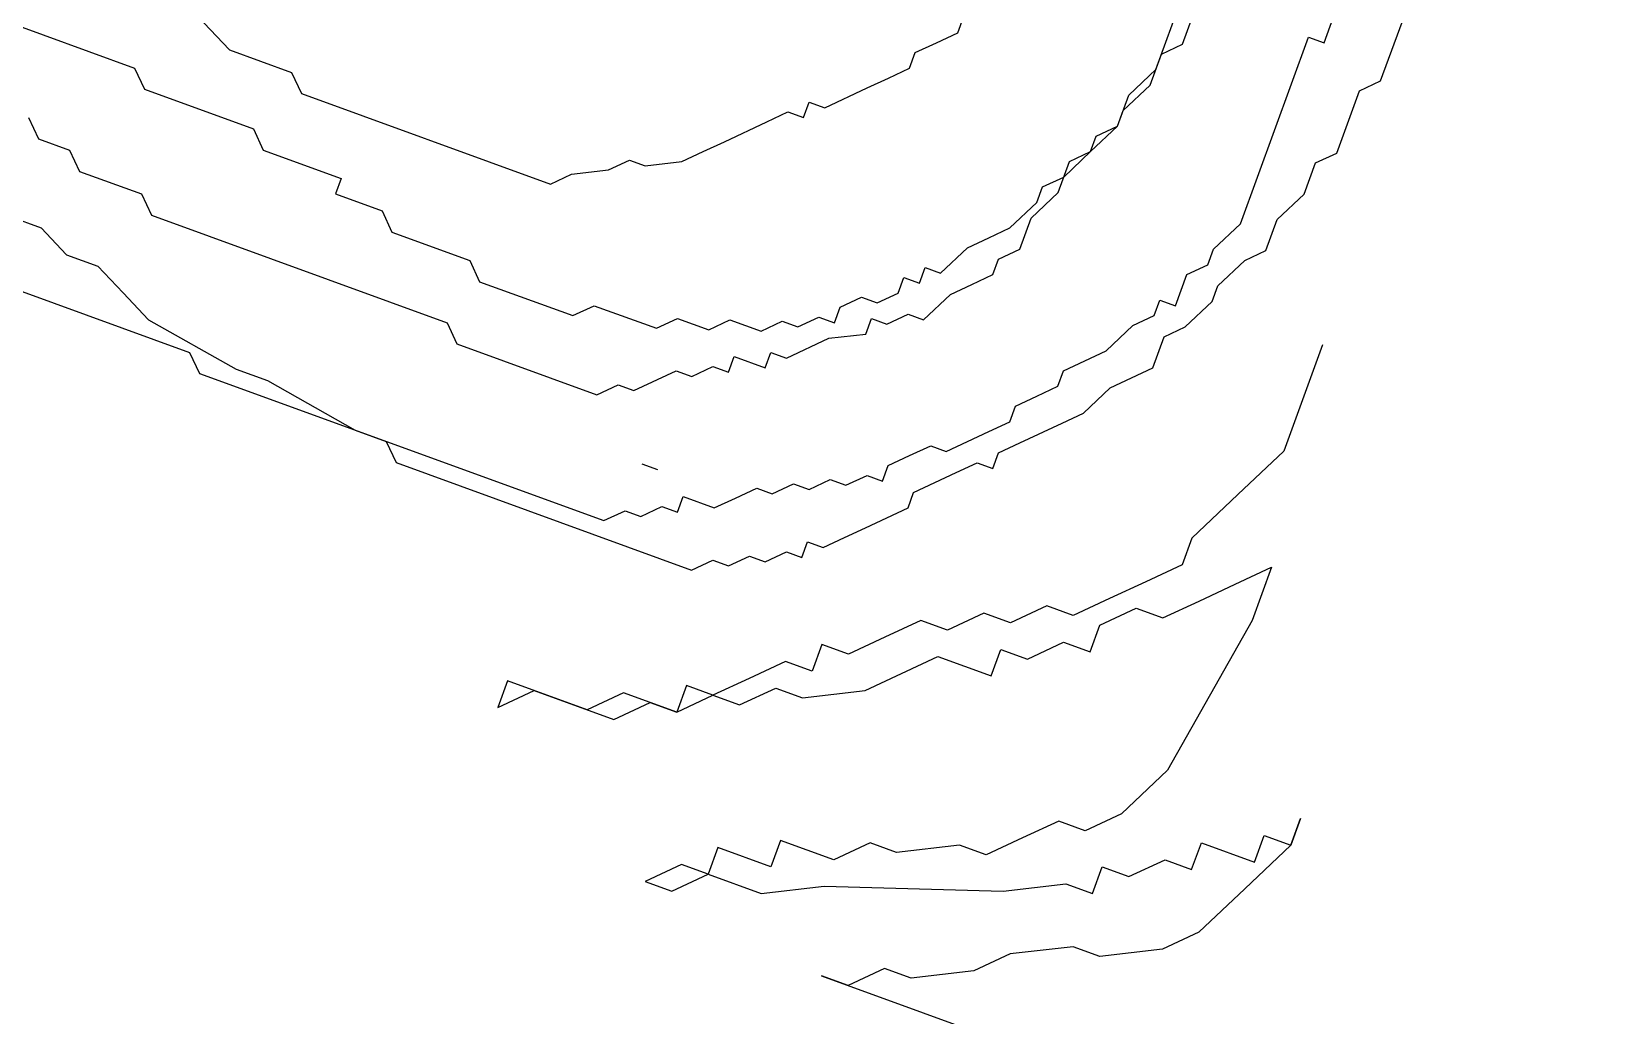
# Model space of a CAD drawing. Header units: inches. Extents: x -50945 to 250244, y -404780 to 18493.
# Drawn here: x 161338 to 161422, y -19941 to -19888.2 of the extents above; entities that cross this region are included whole.
import ezdxf

# ---------------------------------------------------------------- set-up
doc = ezdxf.new("R2010")
doc.units = ezdxf.units.IN
doc.header["$MEASUREMENT"] = 0
doc.layers.add('iGo户型优化', color=7, linetype='Continuous')
doc.layers.add('天棚材质标注', color=2, linetype='Continuous', lineweight=5)

# ---------------------------------------------------------------- blocks, each defined once
blk = doc.blocks.new('fbgb')
at = {"layer": 'iGo户型优化', "color": 1, "ltscale": 100}
for p, q in [((58479.236, -119989.703), (58491.061, -119957.214)), ((58476.209, -119987.659), (58486.518, -119959.334)), ((58467.202, -119989.097), (58471.75, -119976.601)), ((58400.9, -119984.777), (58412.554, -119989.019)), ((58416.264, -119986.596), (58417.626, -119988.035)), ((58456.606, -119987.128), (58456.909, -119986.294)), ((58468.64, -119987.734), (58469.247, -119986.068)), ((58455.47, -119987.658), (58456.606, -119987.128)), ((58471.738, -119997.352), (58475.377, -119987.356)), ((58475.377, -119987.356), (58476.209, -119987.659)), ((58417.626, -119988.035), (58420.955, -119989.247)), ((58454.032, -119989.021), (58454.335, -119988.188)), ((58454.335, -119988.188), (58455.47, -119987.658)), ((58466.898, -119989.93), (58467.505, -119988.264)), ((58467.505, -119988.264), (58468.64, -119987.734)), ((58412.554, -119989.019), (58413.083, -119990.155)), ((58420.955, -119989.247), (58421.485, -119990.383)), ((58452.896, -119989.551), (58454.032, -119989.021)), ((58465.763, -119990.46), (58467.202, -119989.097)), ((58449.489, -119991.141), (58451.76, -119990.081)), ((58451.76, -119990.081), (58452.896, -119989.551)), ((58465.459, -119991.293), (58466.898, -119989.93)), ((58478.1, -119990.234), (58479.236, -119989.703)), ((58413.083, -119990.155), (58418.91, -119992.276)), ((58421.485, -119990.383), (58434.803, -119995.23)), ((58448.354, -119991.671), (58448.657, -119990.838)), ((58448.657, -119990.838), (58449.489, -119991.141)), ((58465.156, -119992.126), (58465.763, -119990.46)), ((58476.887, -119993.566), (58478.1, -119990.234)), ((58406.876, -119991.669), (58407.405, -119992.805)), ((58446.385, -119991.898), (58447.521, -119991.368)), ((58447.521, -119991.368), (58448.354, -119991.671)), ((58465.156, -119992.126), (58465.459, -119991.293)), ((58418.91, -119992.276), (58419.439, -119993.412)), ((58444.114, -119992.959), (58446.385, -119991.898)), ((58463.717, -119993.49), (58465.156, -119992.126)), ((58464.021, -119992.656), (58465.156, -119992.126)), ((58407.405, -119992.805), (58409.07, -119993.411)), ((58409.07, -119993.411), (58409.599, -119994.547)), ((58419.439, -119993.412), (58423.601, -119994.927)), ((58442.979, -119993.489), (58444.114, -119992.959)), ((58463.717, -119993.49), (58464.021, -119992.656)), ((58437.907, -119994.473), (58439.043, -119993.943)), ((58439.043, -119993.943), (58439.875, -119994.246)), ((58439.875, -119994.246), (58441.843, -119994.019)), ((58441.843, -119994.019), (58442.979, -119993.489)), ((58461.975, -119995.686), (58462.582, -119994.02)), ((58462.279, -119994.853), (58463.717, -119993.49)), ((58462.582, -119994.02), (58463.717, -119993.49)), ((58475.145, -119995.762), (58475.752, -119994.096)), ((58475.752, -119994.096), (58476.887, -119993.566)), ((58409.599, -119994.547), (58412.929, -119995.759)), ((58423.601, -119994.927), (58423.298, -119995.76)), ((58434.803, -119995.23), (58435.939, -119994.7)), ((58435.939, -119994.7), (58437.907, -119994.473)), ((58461.143, -119995.383), (58462.279, -119994.853)), ((58412.929, -119995.759), (58413.458, -119996.895)), ((58423.298, -119995.76), (58425.795, -119996.669)), ((58460.537, -119997.049), (58461.975, -119995.686)), ((58460.84, -119996.216), (58461.143, -119995.383)), ((58473.706, -119997.125), (58475.145, -119995.762)), ((58425.795, -119996.669), (58426.325, -119997.805)), ((58459.401, -119997.579), (58460.84, -119996.216)), ((58405.889, -119996.971), (58407.554, -119997.577)), ((58407.554, -119997.577), (58408.915, -119999.016)), ((58413.458, -119996.895), (58429.274, -120002.652)), ((58458.265, -119998.109), (58459.401, -119997.579)), ((58459.93, -119998.715), (58460.537, -119997.049)), ((58470.3, -119998.716), (58471.738, -119997.352)), ((58473.1, -119998.791), (58473.706, -119997.125)), ((58426.325, -119997.805), (58430.487, -119999.32)), ((58457.13, -119998.639), (58458.265, -119998.109)), ((58408.915, -119999.016), (58410.58, -119999.622)), ((58430.487, -119999.32), (58431.016, -120000.456)), ((58455.691, -120000.002), (58457.13, -119998.639)), ((58458.491, -120000.078), (58458.794, -119999.245)), ((58458.794, -119999.245), (58459.93, -119998.715)), ((58469.996, -119999.549), (58470.3, -119998.716)), ((58470.526, -120000.685), (58471.964, -119999.321)), ((58471.964, -119999.321), (58473.1, -119998.791)), ((58410.58, -119999.622), (58411.942, -120001.061)), ((58454.555, -120000.532), (58454.858, -119999.699)), ((58454.858, -119999.699), (58455.691, -120000.002)), ((58457.356, -120000.608), (58458.491, -120000.078)), ((58468.254, -120001.745), (58468.861, -120000.079)), ((58468.861, -120000.079), (58469.996, -119999.549)), ((58406.341, -120000.909), (58415.498, -120004.242)), ((58431.016, -120000.456), (58436.01, -120002.274)), ((58453.42, -120001.063), (58453.723, -120000.229)), ((58453.723, -120000.229), (58454.555, -120000.532)), ((58456.22, -120001.138), (58457.356, -120000.608)), ((58470.222, -120001.518), (58470.526, -120000.685)), ((58411.942, -120001.061), (58413.304, -120002.5)), ((58436.01, -120002.274), (58437.146, -120001.743)), ((58437.146, -120001.743), (58440.476, -120002.955)), ((58450.013, -120002.653), (58450.316, -120001.82)), ((58450.316, -120001.82), (58451.452, -120001.29)), ((58451.452, -120001.29), (58452.284, -120001.593)), ((58452.284, -120001.593), (58453.42, -120001.063)), ((58454.781, -120002.502), (58456.22, -120001.138)), ((58467.119, -120002.275), (58467.422, -120001.442)), ((58467.422, -120001.442), (58468.254, -120001.745)), ((58468.783, -120002.881), (58470.222, -120001.518)), ((58413.304, -120002.5), (58417.995, -120005.151)), ((58429.274, -120002.652), (58429.803, -120003.788)), ((58440.476, -120002.955), (58441.611, -120002.425)), ((58441.611, -120002.425), (58443.276, -120003.031)), ((58443.276, -120003.031), (58444.412, -120002.501)), ((58444.412, -120002.501), (58446.077, -120003.107)), ((58446.077, -120003.107), (58447.212, -120002.577)), ((58447.212, -120002.577), (58448.045, -120002.88)), ((58448.045, -120002.88), (58449.18, -120002.35)), ((58449.18, -120002.35), (58450.013, -120002.653)), ((58451.678, -120003.259), (58451.981, -120002.426)), ((58451.981, -120002.426), (58452.813, -120002.729)), ((58452.813, -120002.729), (58453.949, -120002.199)), ((58453.949, -120002.199), (58454.781, -120002.502)), ((58465.983, -120002.805), (58467.119, -120002.275)), ((58447.438, -120004.546), (58449.709, -120003.486)), ((58449.709, -120003.486), (58451.678, -120003.259)), ((58464.544, -120004.168), (58465.983, -120002.805)), ((58467.041, -120005.077), (58467.648, -120003.411)), ((58467.648, -120003.411), (58468.783, -120002.881)), ((58415.498, -120004.242), (58416.027, -120005.378)), ((58429.803, -120003.788), (58437.295, -120006.515)), ((58446.303, -120005.076), (58446.606, -120004.243)), ((58446.606, -120004.243), (58447.438, -120004.546)), ((58463.409, -120004.698), (58464.544, -120004.168)), ((58476.126, -120003.834), (58474.052, -120009.531)), ((58417.995, -120005.151), (58419.66, -120005.757)), ((58439.263, -120006.288), (58441.534, -120005.227)), ((58441.534, -120005.227), (58442.367, -120005.53)), ((58442.367, -120005.53), (58443.502, -120005)), ((58443.502, -120005), (58444.335, -120005.303)), ((58444.335, -120005.303), (58444.638, -120004.47)), ((58444.638, -120004.47), (58446.303, -120005.076)), ((58461.97, -120006.061), (58462.273, -120005.228)), ((58462.273, -120005.228), (58463.409, -120004.698)), ((58465.906, -120005.607), (58467.041, -120005.077)), ((58416.027, -120005.378), (58437.67, -120013.255)), ((58419.66, -120005.757), (58424.351, -120008.408)), ((58437.295, -120006.515), (58438.43, -120005.985)), ((58438.43, -120005.985), (58439.263, -120006.288)), ((58460.834, -120006.591), (58461.97, -120006.061)), ((58464.77, -120006.137), (58465.906, -120005.607)), ((58459.698, -120007.122), (58460.834, -120006.591)), ((58463.331, -120007.5), (58464.77, -120006.137)), ((58459.395, -120007.955), (58459.698, -120007.122)), ((58462.196, -120008.03), (58463.331, -120007.5)), ((58424.351, -120008.408), (58426.016, -120009.013)), ((58457.124, -120009.015), (58458.26, -120008.485)), ((58458.26, -120008.485), (58459.395, -120007.955)), ((58459.924, -120009.091), (58462.196, -120008.03)), ((58426.016, -120009.013), (58426.545, -120010.149)), ((58454.02, -120009.772), (58455.156, -120009.242)), ((58455.156, -120009.242), (58455.988, -120009.545)), ((58455.988, -120009.545), (58457.124, -120009.015)), ((58458.789, -120009.621), (58459.924, -120009.091)), ((58426.545, -120010.149), (58442.361, -120015.906)), ((58440.547, -120010.529), (58439.715, -120010.226)), ((58452.885, -120010.302), (58454.02, -120009.772)), ((58456.518, -120010.681), (58457.653, -120010.151)), ((58457.653, -120010.151), (58458.486, -120010.454)), ((58458.486, -120010.454), (58458.789, -120009.621)), ((58474.052, -120009.531), (58471.592, -120011.861)), ((58448.645, -120011.589), (58449.781, -120011.059)), ((58449.781, -120011.059), (58450.613, -120011.362)), ((58450.613, -120011.362), (58451.749, -120010.832)), ((58451.749, -120010.832), (58452.581, -120011.135)), ((58452.581, -120011.135), (58452.885, -120010.302)), ((58454.246, -120011.741), (58456.518, -120010.681)), ((58444.709, -120012.044), (58445.845, -120011.514)), ((58445.845, -120011.514), (58446.677, -120011.817)), ((58446.677, -120011.817), (58447.813, -120011.286)), ((58447.813, -120011.286), (58448.645, -120011.589)), ((58453.943, -120012.574), (58454.246, -120011.741)), ((58471.592, -120011.861), (58469.132, -120014.192)), ((58437.67, -120013.255), (58438.805, -120012.725)), ((58438.805, -120012.725), (58439.638, -120013.028)), ((58439.638, -120013.028), (58440.773, -120012.498)), ((58440.773, -120012.498), (58441.606, -120012.801)), ((58441.606, -120012.801), (58441.909, -120011.968)), ((58441.909, -120011.968), (58443.574, -120012.574)), ((58443.574, -120012.574), (58444.709, -120012.044)), ((58452.807, -120013.104), (58453.943, -120012.574)), ((58451.672, -120013.634), (58452.807, -120013.104)), ((58448.265, -120015.225), (58448.568, -120014.392)), ((58448.568, -120014.392), (58449.401, -120014.695)), ((58449.401, -120014.695), (58450.536, -120014.164)), ((58450.536, -120014.164), (58451.672, -120013.634)), ((58469.132, -120014.192), (58468.614, -120015.616)), ((58444.329, -120015.679), (58445.465, -120015.149)), ((58445.465, -120015.149), (58446.297, -120015.452)), ((58446.297, -120015.452), (58447.433, -120014.922)), ((58447.433, -120014.922), (58448.265, -120015.225)), ((58442.361, -120015.906), (58443.496, -120015.376)), ((58443.496, -120015.376), (58444.329, -120015.679)), ((58468.614, -120015.616), (58466.672, -120016.523)), ((58471.46, -120016.652), (58473.402, -120015.746)), ((58473.402, -120015.746), (58472.365, -120018.595)), ((58466.672, -120016.523), (58464.731, -120017.429)), ((58469.519, -120017.559), (58471.46, -120016.652)), ((58461.366, -120017.817), (58459.424, -120018.724)), ((58462.789, -120018.335), (58461.366, -120017.817)), ((58464.731, -120017.429), (58462.789, -120018.335)), ((58467.577, -120018.465), (58469.519, -120017.559)), ((58454.636, -120018.594), (58452.695, -120019.5)), ((58456.059, -120019.112), (58454.636, -120018.594)), ((58458.001, -120018.206), (58456.059, -120019.112)), ((58459.424, -120018.724), (58458.001, -120018.206)), ((58464.212, -120018.853), (58466.154, -120017.947)), ((58466.154, -120017.947), (58467.577, -120018.465)), ((58472.365, -120018.595), (58467.831, -120026.622)), ((58452.695, -120019.5), (58450.753, -120020.406)), ((58463.694, -120020.278), (58464.212, -120018.853)), ((58449.33, -120019.888), (58448.812, -120021.313)), ((58450.753, -120020.406), (58449.33, -120019.888)), ((58458.387, -120021.572), (58458.906, -120020.148)), ((58458.906, -120020.148), (58460.329, -120020.666)), ((58460.329, -120020.666), (58462.271, -120019.76)), ((58462.271, -120019.76), (58463.694, -120020.278)), ((58447.388, -120020.795), (58445.447, -120021.701)), ((58448.812, -120021.313), (58447.388, -120020.795)), ((58451.658, -120022.349), (58455.541, -120020.536)), ((58455.541, -120020.536), (58458.387, -120021.572)), ((58432.506, -120021.83), (58431.988, -120023.254)), ((58436.776, -120023.384), (58432.506, -120021.83)), ((58445.447, -120021.701), (58443.505, -120022.607)), ((58431.988, -120023.254), (58433.929, -120022.348)), ((58433.929, -120022.348), (58438.199, -120023.902)), ((58438.717, -120022.478), (58436.776, -120023.384)), ((58441.564, -120023.514), (58438.717, -120022.478)), ((58442.082, -120022.089), (58441.564, -120023.514)), ((58441.564, -120023.514), (58443.505, -120022.607)), ((58443.505, -120022.607), (58442.082, -120022.089)), ((58443.505, -120022.607), (58444.928, -120023.125)), ((58444.928, -120023.125), (58446.87, -120022.219)), ((58446.87, -120022.219), (58448.293, -120022.737)), ((58448.293, -120022.737), (58451.658, -120022.349)), ((58438.199, -120023.902), (58440.14, -120022.996)), ((58440.14, -120022.996), (58441.564, -120023.514)), ((58467.831, -120026.622), (58465.371, -120028.953)), ((58462.007, -120029.341), (58460.065, -120030.248)), ((58463.43, -120029.859), (58462.007, -120029.341)), ((58465.371, -120028.953), (58463.43, -120029.859)), ((58474.429, -120030.637), (58474.947, -120029.212)), ((58474.947, -120029.212), (58474.429, -120030.637)), ((58447.124, -120030.377), (58446.606, -120031.801)), ((58449.971, -120031.413), (58447.124, -120030.377)), ((58460.065, -120030.248), (58458.123, -120031.154)), ((58472.487, -120031.543), (58473.006, -120030.119)), ((58473.006, -120030.119), (58474.429, -120030.637)), ((58443.759, -120030.765), (58443.241, -120032.189)), ((58446.606, -120031.801), (58443.759, -120030.765)), ((58451.912, -120030.506), (58449.971, -120031.413)), ((58453.335, -120031.024), (58451.912, -120030.506)), ((58456.7, -120030.636), (58453.335, -120031.024)), ((58458.123, -120031.154), (58456.7, -120030.636)), ((58469.123, -120031.931), (58469.641, -120030.507)), ((58469.641, -120030.507), (58472.487, -120031.543)), ((58474.429, -120030.637), (58471.969, -120032.967)), ((58441.818, -120031.671), (58439.876, -120032.577)), ((58443.241, -120032.189), (58441.818, -120031.671)), ((58463.816, -120033.226), (58464.335, -120031.802)), ((58464.335, -120031.802), (58465.758, -120032.32)), ((58465.758, -120032.32), (58467.699, -120031.413)), ((58467.699, -120031.413), (58469.123, -120031.931)), ((58439.876, -120032.577), (58441.299, -120033.095)), ((58441.299, -120033.095), (58443.241, -120032.189)), ((58443.241, -120032.189), (58446.087, -120033.225)), ((58446.087, -120033.225), (58449.452, -120032.837)), ((58449.452, -120032.837), (58459.028, -120033.096)), ((58459.028, -120033.096), (58462.393, -120032.708)), ((58462.393, -120032.708), (58463.816, -120033.226)), ((58471.969, -120032.967), (58469.509, -120035.298)), ((58469.509, -120035.298), (58467.567, -120036.204)), ((58462.779, -120036.075), (58459.415, -120036.463)), ((58464.203, -120036.593), (58462.779, -120036.075)), ((58467.567, -120036.204), (58464.203, -120036.593)), ((58459.415, -120036.463), (58457.473, -120037.369)), ((58449.32, -120037.628), (58469.245, -120044.88)), ((58450.743, -120038.146), (58449.32, -120037.628)), ((58452.685, -120037.239), (58450.743, -120038.146)), ((58454.108, -120037.757), (58452.685, -120037.239)), ((58457.473, -120037.369), (58454.108, -120037.757))]:
    blk.add_line(p, q, dxfattribs=at)

msp = doc.modelspace()

# ---------------------------------------------------------------- block references
at = {"layer": '天棚材质标注', "color": 1}
msp.add_blockref('fbgb', (102930.965, 100098.811), dxfattribs=at)

doc.saveas('drawing.dxf')
